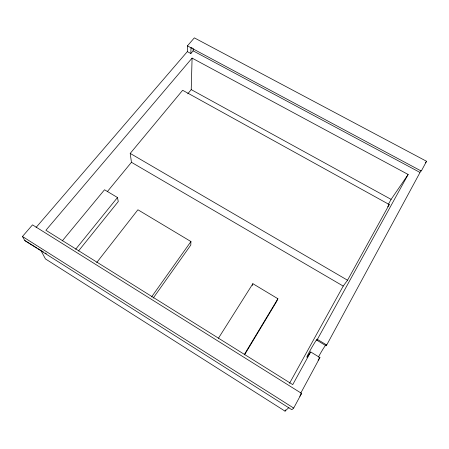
<?xml version="1.0" encoding="UTF-8"?>
<svg xmlns="http://www.w3.org/2000/svg" width="449" height="449" viewBox="0 0 449 449"><rect width="100%" height="100%" fill="white"/><g stroke="black" fill="none" stroke-linecap="round" stroke-linejoin="round"><path stroke-width="0.67" d="M36.066 227.475L187.328 51.624L187.424 45.86L194.344 37.868L426.55 161.286L421.285 171.063L187.424 45.86M187.328 51.624L190.847 53.515L190.988 47.768L192.099 47.875M187.761 93.824L191.218 89.62L192.088 58.106L408.147 174.47L316.915 340.241A10.411 0.567 -60.2 0 0 313.963 343.855A10.411 0.567 -60.2 0 0 307.245 356.096A10.411 0.567 -60.2 0 0 310.096 352.656L310.691 351.937L319.929 357.584L300.684 393.273M190.847 53.515L193.132 50.844L193.199 48.548M96.715 262.558L137.91 209.767L190.937 241.54L190.786 245.081L153.204 298.125M252.271 285.536L252.866 283.701L277.903 298.742L276.556 301.616L244.509 354.884M316.915 340.241L326.03 345.769L326.698 345.028L421.01 170.637M293.691 408.074L301.593 393.397L32.513 224.859L22.45 236.488L24.807 240.563L291.822 409.718L293.691 408.074L22.45 236.488M40.966 250.604L45.439 258.921L285.025 411.132L285.699 409.903M310.691 351.937L292.748 384.619L45.905 230.27L192.088 58.106M289.526 383.311L343.221 286.086L347.537 280.221L389.255 204.548L182.642 90.283L130.216 153.412L131.45 162.302L107.255 191.734M388.149 204.727L391.107 199.378L408.147 174.47M244.295 354.57L277.903 298.742M299.797 396.276L301.593 393.397M218.422 338.26L252.866 283.701M387.7 206.798L389.255 204.548M151.537 296.98L190.937 241.54M425.456 162.824L426.55 161.286M78.446 251.064L118.278 201.55L117.475 197.521L104.522 189.764L62.276 240.888M75.651 249.262L117.475 197.521M319.929 357.584L319.284 358.28A10.439 0.746 -60.3 0 1 318.072 360.182M285.025 411.132L288.988 407.479M193.132 50.844L419.798 172.337M191.218 89.62L391.107 199.378M130.216 153.412L347.537 280.221M131.45 162.302L343.221 286.086M317.538 339.472L326.698 345.028M24.807 240.563L36.756 247.876M37.952 248.606L40.343 250.065M41.538 250.795L43.329 251.895M45.119 252.989L46.314 253.719M326.311 344.905A10.439 0.746 -60.3 0 1 326.03 345.769M318.38 357.151A10.439 0.746 -60.3 0 1 325.811 344.995"/></g></svg>
